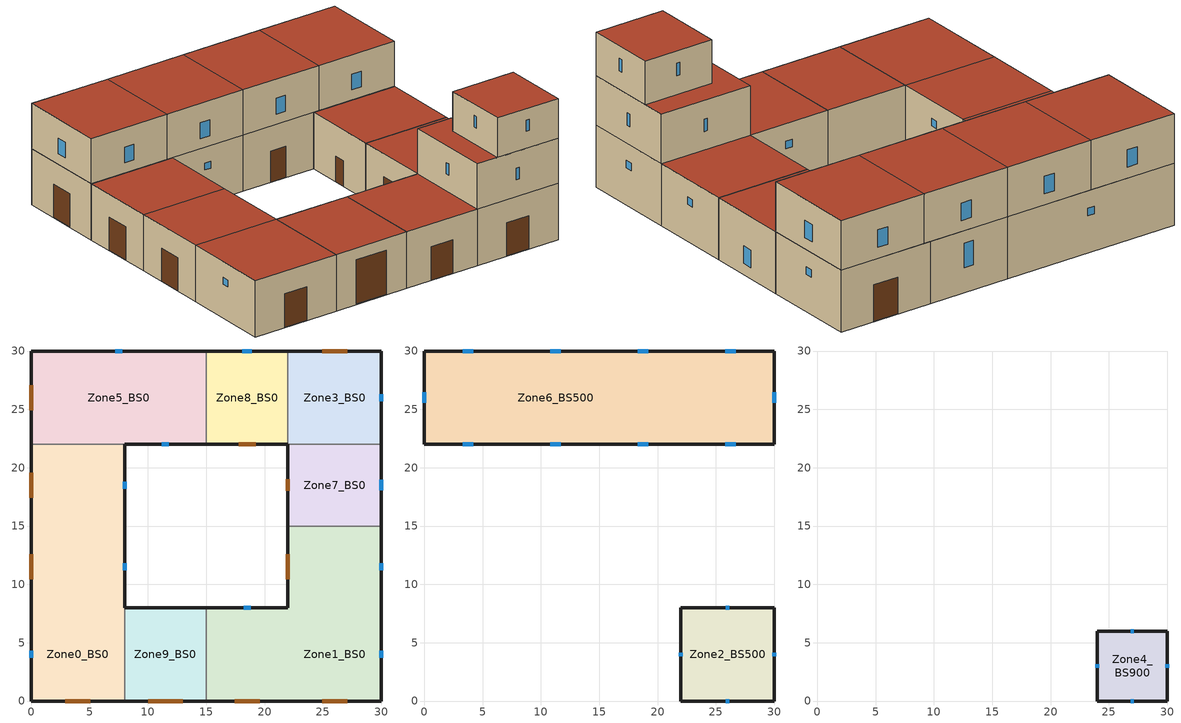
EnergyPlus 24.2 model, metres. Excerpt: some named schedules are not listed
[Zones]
Zone0_BS0
 floor ground (TBIM_Limestone_Slab_Paving_300_Rev): 8,8 8,0 0,0 0,8 z0; 8,15 8,8 0,8 0,15 z0; 8,22 8,15 0,15 0,22 z0
 wall outside (TBIM_Whitewashed_Battered_Tuff_Wall_900): 8,8 8,15 8,22 / 0,22 0,15 0,8 0,0 8,0 z0:5
 wall to Zone9_BS0 (TBIM_Tuff_Masonry_Wall_500): 8,0 8,8 z0:5
 wall to Zone5_BS0 (TBIM_Tuff_Masonry_Wall_500): 8,22 0,22 z0:5
 window (Glazing_U5_SHGC0.8_VT0.85): 0,4.3 0,3.7 / 8,11.2 8,11.8 / 8,18.2 8,18.8 z3:3.6
 door (Generic Exterior Door): 2.92,0 5.08,0 / 0,12.58 0,10.42 / 0,19.58 0,17.42 z0.03:2.97
 roof outside (TBIM_Vaulted_Roof_Terrace_600): 0,8 0,0 8,0 8,8 z5; 0,15 0,8 8,8 8,15 z5; 0,22 0,15 8,15 8,22 z5
Zone1_BS0
 floor ground (TBIM_Limestone_Slab_Paving_300_Rev): 22,8 22,0 15,0 15,8 z0; 30,8 30,0 22,0 22,8 z0; 30,15 30,8 22,8 22,15 z0
 wall outside (TBIM_Whitewashed_Battered_Tuff_Wall_900): 15,0 22,0 30,0 30,8 30,15 / 22,15 22,8 15,8 z0:5
 wall to Zone9_BS0 (TBIM_Tuff_Masonry_Wall_500_Rev): 15,8 15,0 z0:5
 wall to Zone7_BS0 (TBIM_Tuff_Masonry_Wall_500): 30,15 22,15 z0:5
 window (Glazing_U5_SHGC0.8_VT0.85): 18.8,8 18.2,8 / 30,3.7 30,4.3 / 30,11.2 30,11.8 z3:3.6
 door (Generic Exterior Door): 17.42,0 19.58,0 / 24.92,0 27.08,0 / 22,12.58 22,10.42 z0.03:2.97
 roof outside (TBIM_Vaulted_Roof_Terrace_600): 15,8 15,0 22,0 22,8 z5; 22,15 22,8 30,8 30,15 z5
Zone3_BS0
 floor ground (TBIM_Limestone_Slab_Paving_300_Rev): 30,30 30,22 22,22 22,30 z0
 wall outside (TBIM_Whitewashed_Battered_Tuff_Wall_900): 30,22 30,30 22,30 z0:5
 wall to Zone8_BS0 (TBIM_Tuff_Masonry_Wall_500_Rev): 22,30 22,22 z0:5
 wall to Zone7_BS0 (TBIM_Tuff_Masonry_Wall_500): 22,22 30,22 z0:5
 window (Glazing_U5_SHGC0.8_VT0.85): 30,25.7 30,26.3 z3:3.6
 door (Generic Exterior Door): 27.08,30 24.92,30 z0.03:2.97
Zone5_BS0
 floor ground (TBIM_Limestone_Slab_Paving_300_Rev): 15,30 15,22 0,22 0,30 z0
 wall outside (TBIM_Whitewashed_Battered_Tuff_Wall_900): 8,22 15,22 / 15,30 0,30 0,22 z0:5
 wall to Zone8_BS0 (TBIM_Tuff_Masonry_Wall_500): 15,22 15,30 z0:5
 window (Glazing_U5_SHGC0.8_VT0.85): 11.2,22 11.8,22 / 7.8,30 7.2,30 z3:3.6
 door (Generic Exterior Door): 0,27.08 0,24.92 z0.03:2.97
Zone7_BS0
 floor ground (TBIM_Limestone_Slab_Paving_300_Rev): 30,22 30,15 22,15 22,22 z0
 wall outside (TBIM_Whitewashed_Battered_Tuff_Wall_900): 22,22 22,15 / 30,15 30,22 z0:5
 window (Glazing_U5_SHGC0.8_VT0.85): 30,18.05 30,18.95 z0.9:2.3
 door (Generic Exterior Door): 22,18.99 22,18.01 z0.02:2.28
 roof outside (TBIM_Vaulted_Roof_Terrace_600): 22,22 22,15 30,15 30,22 z5
Zone8_BS0
 floor ground (TBIM_Limestone_Slab_Paving_300_Rev): 22,30 22,22 15,22 15,30 z0
 wall outside (TBIM_Whitewashed_Battered_Tuff_Wall_900): 22,30 15,30 / 15,22 22,22 z0:5
 window (Glazing_U5_SHGC0.8_VT0.85): 18.9,30 18.1,30 z2:4
 door (Generic Exterior Door): 17.77,22 19.23,22 z0.03:2.77
Zone9_BS0
 floor ground (TBIM_Limestone_Slab_Paving_300_Rev): 15,8 15,0 8,0 8,8 z0
 wall outside (TBIM_Whitewashed_Battered_Tuff_Wall_900): 8,0 15,0 / 15,8 8,8 z0:5
 door (Generic Exterior Door): 10.03,0 12.97,0 z0.04:3.96
 roof outside (TBIM_Vaulted_Roof_Terrace_600): 8,8 8,0 15,0 15,8 z5
Zone2_BS500
 floor to Zone1_BS0 (TBIM_Tuff_Star_Vault_600_Rev): 30,8 30,0 22,0 22,8 z5
 wall outside (TBIM_Limestone_Tower_Wall_800): 30,0 30,8 22,8 22,0 30,0 z5:9
 window (Glazing_U5_SHGC0.8_VT0.85): 30,3.85 30,4.15 / 26.15,8 25.85,8 / 22,4.15 22,3.85 / 25.85,0 26.15,0 z6.5:7.5
 roof outside (TBIM_Vaulted_Roof_Terrace_600): 22,8 22,0 24,0 24,6 30,6 30,8 z9
Zone6_BS500
 floor to Zone5_BS0 (TBIM_Tuff_Star_Vault_600_Rev): 15,30 15,22 7.5,22 7.5,30 z5; 7.5,30 7.5,22 0,22 0,30 z5
 floor to Zone8_BS0 (TBIM_Tuff_Star_Vault_600_Rev): 22,30 22,22 15,22 15,30 z5
 floor to Zone3_BS0 (TBIM_Tuff_Star_Vault_600_Rev): 22.5,30 22.5,22 22,22 22,30 z5; 30,30 30,22 22.5,22 22.5,30 z5
 wall outside (TBIM_Whitewashed_Battered_Tuff_Wall_900): 15,30 7.5,30 0,30 0,22 7.5,22 15,22 22.5,22 30,22 30,30 22.5,30 15,30 z5:9
 window (Glazing_U5_SHGC0.8_VT0.85): 11.7,30 10.8,30 / 10.8,22 11.7,22 / 4.2,30 3.3,30 / 0,26.45 0,25.55 / 3.3,22 4.2,22 / 18.3,22 19.2,22 / 19.2,30 18.3,30 / 26.7,30 25.8,30 / 25.8,22 26.7,22 / 30,25.55 30,26.45 z5.9:7.3
 roof outside (TBIM_Vaulted_Roof_Terrace_600): 7.5,30 7.5,22 15,22 15,30 z9; 0,30 0,22 7.5,22 7.5,30 z9; 15,30 15,22 22.5,22 22.5,30 z9; 22.5,30 22.5,22 30,22 30,30 z9
Zone4_BS900
 floor to Zone2_BS500 (TBIM_Tuff_Star_Vault_600_Rev): 30,6 30,0 24,0 24,6 z9
 wall outside (TBIM_Exposed_Tuff_Dovecote_Wall_400): 24,6 24,0 30,0 30,6 24,6 z9:12.5
 window (Glazing_U5_SHGC0.8_VT0.85): 24,3.15 24,2.85 / 27.15,6 26.85,6 / 30,2.85 30,3.15 / 26.85,0 27.15,0 z10.5:11.5
 roof outside (TBIM_Vaulted_Roof_Terrace_600): 24,6 24,0 30,0 30,6 z12.5
[SizingPeriod:DesignDay] Day of Month=21; Dry-Bulb Temp Range Modifier Type=DefaultMultipliers; Barometric Pressure {Pa}=100881; Rain {Yes/No}=No; Snow on ground {Yes/No}=No; Daylight Savings Time Indicator {Yes/No}=No
Name | Month | Day Type | Max Dry-Bulb Temp {C} | Daily Dry-Bulb Temp Range {C} | Humidity Condition Type | Wetbulb/Dewpoint at Max Dry-Bulb {C} | Wind Speed {m/s} | Wind Direction {Degrees; N=0, S=180} | Solar Model Indicator | Clearness (0.0 to 1.2) | ASHRAE Clear Sky Beam Optical Depth (taub) | ASHRAE Clear Sky Diffuse Optical Depth (taud) | Enthalpy at Maximum Dry-Bulb {J/kg}
Bologna-Marconi.AP Ann Htg 99.6% Condns DB | 1 | WinterDesignDay | -3.8 | 0 | Wetbulb | -3.8 | 2.1 | 210 | ASHRAEClearSky | 0
Bologna-Marconi.AP Ann Hum_n 99.6% Condns DP=>MCDB | 1 | WinterDesignDay | 1.2 | 0 | Dewpoint | -9.6 | 2.1 | 210 | ASHRAEClearSky | 0
Bologna-Marconi.AP Ann Htg Wind 99.6% Condns WS=>MCDB | 1 | WinterDesignDay | 8 | 0 | Wetbulb | 8 | 7.4 | 210 | ASHRAEClearSky | 0
Bologna-Marconi.AP Ann Clg .4% Condns DB=>MWB | 7 | SummerDesignDay | 35.1 | 13 | Wetbulb | 22.2 | 2.8 | 70 | ASHRAETau2017 |  | 0.452 | 2.209
Bologna-Marconi.AP Ann Clg .4% Condns WB=>MDB | 7 | SummerDesignDay | 31.9 | 11.6 | Wetbulb | 24.2 | 2.8 | 70 | ASHRAETau2017 |  | 0.452 | 2.209
Bologna-Marconi.AP Ann Clg .4% Condns DP=>MDB | 7 | SummerDesignDay | 28.2 | 11.5 | Dewpoint | 21.6 | 2.8 | 70 | ASHRAETau2017 |  | 0.452 | 2.209
Bologna-Marconi.AP Ann Clg .4% Condns Enth=>MDB | 7 | SummerDesignDay | 31.7 | 11.5 | Enthalpy |  | 2.8 | 70 | ASHRAETau2017 |  | 0.452 | 2.209 | 72100
Bologna-Marconi.AP January .4% Condns DB=>MCWB | 1 | SummerDesignDay | 14 | 6.6 | Wetbulb | 9.2 | 1.8 | 70 | ASHRAETau2017 |  | 0.335 | 2.47
Bologna-Marconi.AP February .4% Condns DB=>MCWB | 2 | SummerDesignDay | 16.9 | 8.5 | Wetbulb | 9.4 | 2 | 70 | ASHRAETau2017 |  | 0.358 | 2.374
Bologna-Marconi.AP March .4% Condns DB=>MCWB | 3 | SummerDesignDay | 23 | 10 | Wetbulb | 13.9 | 2.2 | 70 | ASHRAETau2017 |  | 0.389 | 2.259
Bologna-Marconi.AP April .4% Condns DB=>MCWB | 4 | SummerDesignDay | 26.3 | 10.2 | Wetbulb | 17.1 | 2.4 | 70 | ASHRAETau2017 |  | 0.431 | 2.153
Bologna-Marconi.AP May .4% Condns DB=>MCWB | 5 | SummerDesignDay | 30.9 | 10.3 | Wetbulb | 20.3 | 2.5 | 70 | ASHRAETau2017 |  | 0.438 | 2.187
Bologna-Marconi.AP June .4% Condns DB=>MCWB | 6 | SummerDesignDay | 35.1 | 11 | Wetbulb | 22 | 2.5 | 70 | ASHRAETau2017 |  | 0.452 | 2.188
Bologna-Marconi.AP July .4% Condns DB=>MCWB | 7 | SummerDesignDay | 36.9 | 11.5 | Wetbulb | 22 | 2.6 | 70 | ASHRAETau2017 |  | 0.452 | 2.209
Bologna-Marconi.AP August .4% Condns DB=>MCWB | 8 | SummerDesignDay | 37.4 | 11.5 | Wetbulb | 22.1 | 2.4 | 70 | ASHRAETau2017 |  | 0.439 | 2.247
Bologna-Marconi.AP September .4% Condns DB=>MCWB | 9 | SummerDesignDay | 32.2 | 10.4 | Wetbulb | 20.9 | 2.3 | 70 | ASHRAETau2017 |  | 0.426 | 2.271
Bologna-Marconi.AP October .4% Condns DB=>MCWB | 10 | SummerDesignDay | 27.2 | 8.2 | Wetbulb | 18.3 | 2 | 70 | ASHRAETau2017 |  | 0.402 | 2.309
Bologna-Marconi.AP November .4% Condns DB=>MCWB | 11 | SummerDesignDay | 20.1 | 6.4 | Wetbulb | 15.1 | 1.9 | 70 | ASHRAETau2017 |  | 0.37 | 2.397
Bologna-Marconi.AP December .4% Condns DB=>MCWB | 12 | SummerDesignDay | 15 | 6.3 | Wetbulb | 10.2 | 1.8 | 70 | ASHRAETau2017 |  | 0.333 | 2.495
Bologna-Marconi.AP January .4% Condns WB=>MCDB | 1 | SummerDesignDay | 12.6 | 6.6 | Wetbulb | 10.3 | 1.8 | 70 | ASHRAETau2017 |  | 0.335 | 2.47
Bologna-Marconi.AP February .4% Condns WB=>MCDB | 2 | SummerDesignDay | 15.1 | 8.5 | Wetbulb | 11.4 | 2 | 70 | ASHRAETau2017 |  | 0.358 | 2.374
Bologna-Marconi.AP March .4% Condns WB=>MCDB | 3 | SummerDesignDay | 20.7 | 10 | Wetbulb | 14.7 | 2.2 | 70 | ASHRAETau2017 |  | 0.389 | 2.259
Bologna-Marconi.AP April .4% Condns WB=>MCDB | 4 | SummerDesignDay | 24.8 | 10.2 | Wetbulb | 17.9 | 2.4 | 70 | ASHRAETau2017 |  | 0.431 | 2.153
Bologna-Marconi.AP May .4% Condns WB=>MCDB | 5 | SummerDesignDay | 28.3 | 10.3 | Wetbulb | 21.7 | 2.5 | 70 | ASHRAETau2017 |  | 0.438 | 2.187
Bologna-Marconi.AP June .4% Condns WB=>MCDB | 6 | SummerDesignDay | 31.9 | 11 | Wetbulb | 24.3 | 2.5 | 70 | ASHRAETau2017 |  | 0.452 | 2.188
Bologna-Marconi.AP July .4% Condns WB=>MCDB | 7 | SummerDesignDay | 33.2 | 11.5 | Wetbulb | 25.4 | 2.6 | 70 | ASHRAETau2017 |  | 0.452 | 2.209
Bologna-Marconi.AP August .4% Condns WB=>MCDB | 8 | SummerDesignDay | 33.1 | 11.5 | Wetbulb | 25.5 | 2.4 | 70 | ASHRAETau2017 |  | 0.439 | 2.247
Bologna-Marconi.AP September .4% Condns WB=>MCDB | 9 | SummerDesignDay | 28.8 | 10.4 | Wetbulb | 22.4 | 2.3 | 70 | ASHRAETau2017 |  | 0.426 | 2.271
Bologna-Marconi.AP October .4% Condns WB=>MCDB | 10 | SummerDesignDay | 23.6 | 8.2 | Wetbulb | 20.2 | 2 | 70 | ASHRAETau2017 |  | 0.402 | 2.309
Bologna-Marconi.AP November .4% Condns WB=>MCDB | 11 | SummerDesignDay | 18.3 | 6.4 | Wetbulb | 16.2 | 1.9 | 70 | ASHRAETau2017 |  | 0.37 | 2.397
Bologna-Marconi.AP December .4% Condns WB=>MCDB | 12 | SummerDesignDay | 13.8 | 6.3 | Wetbulb | 11.7 | 1.8 | 70 | ASHRAETau2017 |  | 0.333 | 2.495
[Building]
Building: clockwise north axis=15; terrain=City; solar distribution=FullExterior
[Site:WaterMainsTemperature]
calculation method=CorrelationFromWeatherFile
[Site:GroundTemperature:BuildingSurface]
6.3, 5.43, 6.97, 9.38, 15.67, 20.52, 23.8, 24.8, 23.1, 19.33, 14.29, 9.62
[Material] thermal absorptance=0.9
Name | roughness | thickness {m} | conductivity {W/m-K} | density {kg/m3} | specific heat {J/kg-K} | solar absorptance | visible absorptance
Lime-tuff roof screed 50mm | MediumRough | 0.05 | 0.8 | 1600 | 1000 | 0.7 | 0.7
Generic 25mm Insulation | MediumRough | 0.025 | 0.03 | 43 | 1210 | 0.7 | 0.7
Tuff ashlar 860mm | MediumRough | 0.86 | 0.63 | 1500 | 900 | 0.7 | 0.7
Lime mortar bed 40mm | MediumRough | 0.04 | 0.9 | 1800 | 1000 | 0.7 | 0.7
Tuff rubble fill 260mm | MediumRough | 0.26 | 0.4 | 1200 | 900 | 0.7 | 0.7
Limestone ashlar 150mm | MediumRough | 0.15 | 1.7 | 2400 | 840 | 0.7 | 0.7
Tuff rubble fill 250mm | MediumRough | 0.25 | 0.4 | 1200 | 900 | 0.7 | 0.7
Tuff ashlar 460mm | MediumRough | 0.46 | 0.63 | 1500 | 900 | 0.7 | 0.7
Compacted earth 200mm | MediumRough | 0.2 | 1.5 | 1800 | 1000 | 0.7 | 0.7
Whitewashed lime render 20mm; Lime plaster 20mm | MediumRough | 0.02 | 0.7 | 1600 | 1000 | 0.7 | 0.7
Generic Painted Metal | Smooth | 0.0015 | 45 | 7690 | 410 | 0.5 | 0.5
Tuff ashlar 630mm | MediumRough | 0.63 | 0.63 | 1500 | 900 | 0.7 | 0.7
Exposed tuff ashlar 400mm | MediumRough | 0.4 | 0.63 | 1500 | 900 | 0.7 | 0.7
Limestone paving slabs 40mm | MediumRough | 0.04 | 1.7 | 2400 | 840 | 0.7 | 0.7
Tuff stone vault 300mm | MediumRough | 0.3 | 0.63 | 1500 | 900 | 0.7 | 0.7
Limestone paving slabs 60mm | MediumRough | 0.06 | 1.7 | 2400 | 840 | 0.7 | 0.7
[WindowMaterial:SimpleGlazingSystem]
Glazing_U5_SHGC0.8_VT0.85 Material: u-factor {W/m2-K}=5; shgc=0.8; vt=0.85
[Construction]
TBIM_Limestone_Slab_Paving_300_Rev: Compacted earth 200mm, Lime mortar bed 40mm, Limestone paving slabs 60mm
TBIM_Whitewashed_Battered_Tuff_Wall_900: Whitewashed lime render 20mm, Tuff ashlar 860mm, Lime plaster 20mm
Glazing_U5_SHGC0.8_VT0.85: Glazing_U5_SHGC0.8_VT0.85 Material
TBIM_Exposed_Tuff_Dovecote_Wall_400: Exposed tuff ashlar 400mm
TBIM_Tuff_Masonry_Wall_500_Rev; TBIM_Tuff_Masonry_Wall_500: Lime plaster 20mm, Tuff ashlar 460mm, Lime plaster 20mm
Generic Exterior Door: Generic Painted Metal, Generic 25mm Insulation, Generic Painted Metal
TBIM_Tuff_Star_Vault_600_Rev: Tuff stone vault 300mm, Tuff rubble fill 260mm, Limestone paving slabs 40mm
TBIM_Vaulted_Roof_Terrace_600: Lime-tuff roof screed 50mm, Tuff rubble fill 250mm, Tuff stone vault 300mm
TBIM_Limestone_Tower_Wall_800: Limestone ashlar 150mm, Tuff ashlar 630mm, Lime plaster 20mm
[HVACTemplate:Zone:IdealLoadsAirSystem] heating supply air temp {C}=50; cooling supply air temp {C}=13; heating limit=LimitCapacity; max sensible heat capacity=Autosize; cooling limit=LimitFlowRateAndCapacity; max cooling fow rate {m3/s}=Autosize; max total cooling capacity=Autosize; heating availability schedule=HtnSch_Season; cooling availability schedule=ClnSch_Season; dehumidification type=None; humidification type=None; outdoor air method=DetailedSpecification; demand controlled vent type=None; economizer type=NoEconomizer; heat recovery type=None; sensible heat recovery effectiveness=0; latent heat recovery effectiveness=0
Name | template thermostat | outdoor air object
Zone6_BS500 | Setpoint_Zone6_BS500..Zone6_BS500 | Ventilation_Zone6_BS500..Zone6_BS500
Zone7_BS0 | Setpoint_Zone7_BS0..Zone7_BS0 | Ventilation_Zone7_BS0..Zone7_BS0
[Zone] multiplier=1; include floor area=Yes
Name | ceiling height | volume | floor area
Zone0_BS0; Zone1_BS0 | 5 | 880 | 176
Zone2_BS500 | 4 | 256 | 64
Zone3_BS0 | 5 | 320 | 64
Zone4_BS900 | 3.5 | 126 | 36
Zone5_BS0 | 5 | 600 | 120
Zone6_BS500 | 4 | 960 | 240
Zone7_BS0; Zone8_BS0; Zone9_BS0 | 5 | 280 | 56
[Lights] lighting level method=Watts/Area; return air fraction=0; radiant fraction=0.32; visible fraction=0.25
Name | zone | schedule | lighting per floor area {W/m2}
Lighting_Zone0_BS0..Zone0_BS0 | Zone0_BS0 | LghSch_Circulation | 5
Lighting_Zone1_BS0..Zone1_BS0 | Zone1_BS0 | LghSch_Circulation | 5
Lighting_Zone2_BS500..Zone2_BS500 | Zone2_BS500 | LghSch_Circulation | 5
Lighting_Zone3_BS0..Zone3_BS0 | Zone3_BS0 | LghSch_Circulation | 5
Lighting_Zone4_BS900..Zone4_BS900 | Zone4_BS900 | LghSch_Circulation | 5
Lighting_Zone5_BS0..Zone5_BS0 | Zone5_BS0 | LghSch_Circulation | 5
Lighting_Zone6_BS500..Zone6_BS500 | Zone6_BS500 | LghSch_Residential | 5
Lighting_Zone7_BS0..Zone7_BS0 | Zone7_BS0 | LghSch_Residential | 5
Lighting_Zone8_BS0..Zone8_BS0 | Zone8_BS0 | LghSch_Assembly | 8
Lighting_Zone9_BS0..Zone9_BS0 | Zone9_BS0 | LghSch_Circulation | 6
[ElectricEquipment] equipment level method=Watts/Area; latent fraction=0; radiant fraction=0; lost fraction=0
Name | zone | schedule | equipment per floor area {W/m2}
Equipment_Zone0_BS0..Zone0_BS0 | Zone0_BS0 | EqpSch_Circulation | 2
Equipment_Zone1_BS0..Zone1_BS0 | Zone1_BS0 | EqpSch_Circulation | 2
Equipment_Zone2_BS500..Zone2_BS500 | Zone2_BS500 | EqpSch_Circulation | 2
Equipment_Zone3_BS0..Zone3_BS0 | Zone3_BS0 | EqpSch_Circulation | 2
Equipment_Zone4_BS900..Zone4_BS900 | Zone4_BS900 | EqpSch_Circulation | 2
Equipment_Zone5_BS0..Zone5_BS0 | Zone5_BS0 | EqpSch_Circulation | 2
Equipment_Zone6_BS500..Zone6_BS500 | Zone6_BS500 | EqpSch_Residential | 4
Equipment_Zone7_BS0..Zone7_BS0 | Zone7_BS0 | EqpSch_Residential | 4
Equipment_Zone8_BS0..Zone8_BS0 | Zone8_BS0 | EqpSch_Assembly | 1
Equipment_Zone9_BS0..Zone9_BS0 | Zone9_BS0 | EqpSch_Circulation | 1
[ZoneInfiltration:DesignFlowRate] schedule=AlwaysOn; flow rate method=Flow/ExteriorArea; flow per exterior area {m3/s-m2}=0.0003; constant term coefficient=1; temperature term coefficient=0; velocity term coefficient=0
Name | zone
Infiltration_Zone0_BS0..Zone0_BS0 | Zone0_BS0
Infiltration_Zone1_BS0..Zone1_BS0 | Zone1_BS0
Infiltration_Zone2_BS500..Zone2_BS500 | Zone2_BS500
Infiltration_Zone3_BS0..Zone3_BS0 | Zone3_BS0
Infiltration_Zone4_BS900..Zone4_BS900 | Zone4_BS900
Infiltration_Zone5_BS0..Zone5_BS0 | Zone5_BS0
Infiltration_Zone6_BS500..Zone6_BS500 | Zone6_BS500
Infiltration_Zone7_BS0..Zone7_BS0 | Zone7_BS0
Infiltration_Zone8_BS0..Zone8_BS0 | Zone8_BS0
Infiltration_Zone9_BS0..Zone9_BS0 | Zone9_BS0
[DesignSpecification:OutdoorAir] flow rate method=Maximum; flow per person {m3/s-person}=0; flow per floor area {m3/s-m2}=0; flow per zone {m3/s}=0; air changes per hour {1/hr}=0.5; outdoor air schedule=AlwaysOn
Ventilation_Zone6_BS500..Zone6_BS500; Ventilation_Zone7_BS0..Zone7_BS0
[People] occupancy method=People/Area; people per floor area {ppl/m2}=0.05; radiant fraction=0.3; sensible heat fraction=autocalculate; activity schedule=Seated Adult Activity; carbon dioxide generation rate {m3/s-W}=3.82e-08
Name | zone | occupancy schedule
People_Zone5_BS0..Zone5_BS0 | Zone5_BS0 | OccSch_Circulation
People_Zone6_BS500..Zone6_BS500 | Zone6_BS500 | OccSch_Residential
People_Zone7_BS0..Zone7_BS0 | Zone7_BS0 | OccSch_Residential
People_Zone8_BS0..Zone8_BS0 | Zone8_BS0 | OccSch_Assembly
[HVACTemplate:Thermostat] heating setpoint schedule=Heating setpoint 18; cooling setpoint schedule=Cooling setpoint 26
Setpoint_Zone6_BS500..Zone6_BS500; Setpoint_Zone7_BS0..Zone7_BS0
[Schedule:Year]
OccSch_Assembly, OccSch_Assembly_Week 1, 1, 1, 12, 31
LghSch_Residential, LghSch_Residential_Week 1, 1, 1, 12, 31
HtnSch_Season, HtnSch_Season_Week 3, 1, 1, 4, 15, HtnSch_Season_Week 2, 4, 16, 10, 14, HtnSch_Season_Week 1, 10, 15, 12, 31
EqpSch_Assembly, EqpSch_Assembly_Week 1, 1, 1, 12, 31
OccSch_Circulation, OccSch_Circulation_Week 1, 1, 1, 12, 31
EqpSch_Circulation, EqpSch_Circulation_Week 1, 1, 1, 12, 31
ClnSch_Season, ClnSch_Season_Week 1, 1, 1, 5, 31, ClnSch_Season_Week 2, 6, 1, 9, 15, ClnSch_Season_Week 1, 9, 16, 12, 31
LghSch_Circulation, LghSch_Circulation_Week 1, 1, 1, 12, 31
OccSch_Residential, OccSch_Residential_Week 1, 1, 1, 12, 31
LghSch_Assembly, LghSch_Assembly_Week 1, 1, 1, 12, 31
EqpSch_Residential, EqpSch_Residential_Week 1, 1, 1, 12, 31
[Schedule:Week:Daily]
OccSch_Assembly_Week 1: OccSch_Assembly_Sunday0, OccSch_Assembly_Weekdays0, OccSch_Assembly_Weekdays0, OccSch_Assembly_Weekdays0, OccSch_Assembly_Weekdays0, OccSch_Assembly_Weekdays0, OccSch_Assembly_Saturday0, OccSch_Assembly_Off, OccSch_Assembly_Off, OccSch_Assembly_Off, OccSch_Assembly_Off, OccSch_Assembly_Off
LghSch_Residential_Week 1: LghSch_Residential_Sunday0, LghSch_Residential_Weekdays0, LghSch_Residential_Weekdays0, LghSch_Residential_Weekdays0, LghSch_Residential_Weekdays0, LghSch_Residential_Weekdays0, LghSch_Residential_Saturday0, LghSch_Residential_Off, LghSch_Residential_Off, LghSch_Residential_Off, LghSch_Residential_Off, LghSch_Residential_Off
HtnSch_Season_Week 1: HtnSch_Season_Sunday1, HtnSch_Season_Weekdays1, HtnSch_Season_Weekdays1, HtnSch_Season_Weekdays1, HtnSch_Season_Weekdays1, HtnSch_Season_Weekdays1, HtnSch_Season_Saturday1, HtnSch_Season_Off, HtnSch_Season_Off, HtnSch_Season_Off, HtnSch_Season_Off, HtnSch_Season_Off
HtnSch_Season_Week 2: HtnSch_Season_Off, HtnSch_Season_Off, HtnSch_Season_Off, HtnSch_Season_Off, HtnSch_Season_Off, HtnSch_Season_Off, HtnSch_Season_Off, HtnSch_Season_Off, HtnSch_Season_Off, HtnSch_Season_Off, HtnSch_Season_Off, HtnSch_Season_Off
HtnSch_Season_Week 3: HtnSch_Season_Sunday0, HtnSch_Season_Weekdays0, HtnSch_Season_Weekdays0, HtnSch_Season_Weekdays0, HtnSch_Season_Weekdays0, HtnSch_Season_Weekdays0, HtnSch_Season_Saturday0, HtnSch_Season_Off, HtnSch_Season_Off, HtnSch_Season_Off, HtnSch_Season_Off, HtnSch_Season_Off
EqpSch_Assembly_Week 1: EqpSch_Assembly_Sunday0, EqpSch_Assembly_Weekdays0, EqpSch_Assembly_Weekdays0, EqpSch_Assembly_Weekdays0, EqpSch_Assembly_Weekdays0, EqpSch_Assembly_Weekdays0, EqpSch_Assembly_Saturday0, EqpSch_Assembly_Off, EqpSch_Assembly_Off, EqpSch_Assembly_Off, EqpSch_Assembly_Off, EqpSch_Assembly_Off
OccSch_Circulation_Week 1: OccSch_Circulation_Sunday0, OccSch_Circulation_Weekdays0, OccSch_Circulation_Weekdays0, OccSch_Circulation_Weekdays0, OccSch_Circulation_Weekdays0, OccSch_Circulation_Weekdays0, OccSch_Circulation_Saturday0, OccSch_Circulation_Off, OccSch_Circulation_Off, OccSch_Circulation_Off, OccSch_Circulation_Off, OccSch_Circulation_Off
EqpSch_Circulation_Week 1: EqpSch_Circulation_Sunday0, EqpSch_Circulation_Weekdays0, EqpSch_Circulation_Weekdays0, EqpSch_Circulation_Weekdays0, EqpSch_Circulation_Weekdays0, EqpSch_Circulation_Weekdays0, EqpSch_Circulation_Saturday0, EqpSch_Circulation_Off, EqpSch_Circulation_Off, EqpSch_Circulation_Off, EqpSch_Circulation_Off, EqpSch_Circulation_Off
ClnSch_Season_Week 1: ClnSch_Season_Off, ClnSch_Season_Off, ClnSch_Season_Off, ClnSch_Season_Off, ClnSch_Season_Off, ClnSch_Season_Off, ClnSch_Season_Off, ClnSch_Season_Off, ClnSch_Season_Off, ClnSch_Season_Off, ClnSch_Season_Off, ClnSch_Season_Off
ClnSch_Season_Week 2: ClnSch_Season_Sunday0, ClnSch_Season_Weekdays0, ClnSch_Season_Weekdays0, ClnSch_Season_Weekdays0, ClnSch_Season_Weekdays0, ClnSch_Season_Weekdays0, ClnSch_Season_Saturday0, ClnSch_Season_Off, ClnSch_Season_Off, ClnSch_Season_Off, ClnSch_Season_Off, ClnSch_Season_Off
LghSch_Circulation_Week 1: LghSch_Circulation_Sunday0, LghSch_Circulation_Weekdays0, LghSch_Circulation_Weekdays0, LghSch_Circulation_Weekdays0, LghSch_Circulation_Weekdays0, LghSch_Circulation_Weekdays0, LghSch_Circulation_Saturday0, LghSch_Circulation_Off, LghSch_Circulation_Off, LghSch_Circulation_Off, LghSch_Circulation_Off, LghSch_Circulation_Off
OccSch_Residential_Week 1: OccSch_Residential_Sunday0, OccSch_Residential_Weekdays0, OccSch_Residential_Weekdays0, OccSch_Residential_Weekdays0, OccSch_Residential_Weekdays0, OccSch_Residential_Weekdays0, OccSch_Residential_Saturday0, OccSch_Residential_Off, OccSch_Residential_Off, OccSch_Residential_Off, OccSch_Residential_Off, OccSch_Residential_Off
LghSch_Assembly_Week 1: LghSch_Assembly_Sunday0, LghSch_Assembly_Weekdays0, LghSch_Assembly_Weekdays0, LghSch_Assembly_Weekdays0, LghSch_Assembly_Weekdays0, LghSch_Assembly_Weekdays0, LghSch_Assembly_Saturday0, LghSch_Assembly_Off, LghSch_Assembly_Off, LghSch_Assembly_Off, LghSch_Assembly_Off, LghSch_Assembly_Off
EqpSch_Residential_Week 1: EqpSch_Residential_Sunday0, EqpSch_Residential_Weekdays0, EqpSch_Residential_Weekdays0, EqpSch_Residential_Weekdays0, EqpSch_Residential_Weekdays0, EqpSch_Residential_Weekdays0, EqpSch_Residential_Saturday0, EqpSch_Residential_Off, EqpSch_Residential_Off, EqpSch_Residential_Off, EqpSch_Residential_Off, EqpSch_Residential_Off
[Schedule:Day:Interval]
OccSch_Assembly_Off, No, 24:00, 0
OccSch_Assembly_Weekdays0, No, 09:00, 0, 18:00, 0.3, 24:00, 0
OccSch_Assembly_Saturday0, No, 24:00, 0
OccSch_Assembly_Sunday0, No, 24:00, 0
LghSch_Residential_Off, No, 24:00, 0
LghSch_Residential_Weekdays0, No, 07:00, 1, 09:00, 0.5, 17:00, 0.2, 23:00, 0.8, 24:00, 1
LghSch_Residential_Saturday0, No, 07:00, 1, 09:00, 0.5, 17:00, 0.2, 23:00, 0.8, 24:00, 1
LghSch_Residential_Sunday0, No, 07:00, 1, 09:00, 0.5, 17:00, 0.2, 23:00, 0.8, 24:00, 1
HtnSch_Season_Off, No, 24:00, 0
HtnSch_Season_Weekdays0, No, 24:00, 1
HtnSch_Season_Saturday0, No, 24:00, 1
HtnSch_Season_Sunday0, No, 24:00, 1
HtnSch_Season_Weekdays1, No, 24:00, 1
HtnSch_Season_Saturday1, No, 24:00, 1
HtnSch_Season_Sunday1, No, 24:00, 1
EqpSch_Assembly_Off, No, 24:00, 0
EqpSch_Assembly_Weekdays0, No, 09:00, 0, 18:00, 0.3, 24:00, 0
EqpSch_Assembly_Saturday0, No, 24:00, 0
EqpSch_Assembly_Sunday0, No, 24:00, 0
OccSch_Circulation_Off, No, 24:00, 0
OccSch_Circulation_Weekdays0, No, 07:00, 0, 19:00, 0.1, 24:00, 0
OccSch_Circulation_Saturday0, No, 08:00, 0, 13:00, 0.05, 24:00, 0
OccSch_Circulation_Sunday0, No, 24:00, 0
EqpSch_Circulation_Off, No, 24:00, 0
EqpSch_Circulation_Weekdays0, No, 07:00, 0, 19:00, 0.1, 24:00, 0
EqpSch_Circulation_Saturday0, No, 08:00, 0, 13:00, 0.05, 24:00, 0
EqpSch_Circulation_Sunday0, No, 24:00, 0
ClnSch_Season_Off, No, 24:00, 0
ClnSch_Season_Weekdays0, No, 24:00, 1
ClnSch_Season_Saturday0, No, 24:00, 1
ClnSch_Season_Sunday0, No, 24:00, 1
LghSch_Circulation_Off, No, 24:00, 0
LghSch_Circulation_Weekdays0, No, 07:00, 0, 19:00, 0.1, 24:00, 0
LghSch_Circulation_Saturday0, No, 08:00, 0, 13:00, 0.05, 24:00, 0
LghSch_Circulation_Sunday0, No, 24:00, 0
OccSch_Residential_Off, No, 24:00, 0
OccSch_Residential_Weekdays0, No, 07:00, 1, 09:00, 0.5, 17:00, 0.2, 23:00, 0.8, 24:00, 1
OccSch_Residential_Saturday0, No, 07:00, 1, 09:00, 0.5, 17:00, 0.2, 23:00, 0.8, 24:00, 1
OccSch_Residential_Sunday0, No, 07:00, 1, 09:00, 0.5, 17:00, 0.2, 23:00, 0.8, 24:00, 1
LghSch_Assembly_Off, No, 24:00, 0
LghSch_Assembly_Weekdays0, No, 09:00, 0, 18:00, 0.3, 24:00, 0
LghSch_Assembly_Saturday0, No, 24:00, 0
LghSch_Assembly_Sunday0, No, 24:00, 0
EqpSch_Residential_Off, No, 24:00, 0
EqpSch_Residential_Weekdays0, No, 07:00, 1, 09:00, 0.5, 17:00, 0.2, 23:00, 0.8, 24:00, 1
EqpSch_Residential_Saturday0, No, 07:00, 1, 09:00, 0.5, 17:00, 0.2, 23:00, 0.8, 24:00, 1
EqpSch_Residential_Sunday0, No, 07:00, 1, 09:00, 0.5, 17:00, 0.2, 23:00, 0.8, 24:00, 1
[Schedule:Constant]
Name | schedule | value
 | Heating setpoint 18 | 18
 | AlwaysOn | 1
 | Seated Adult Activity | 120
 | Cooling setpoint 26 | 26
